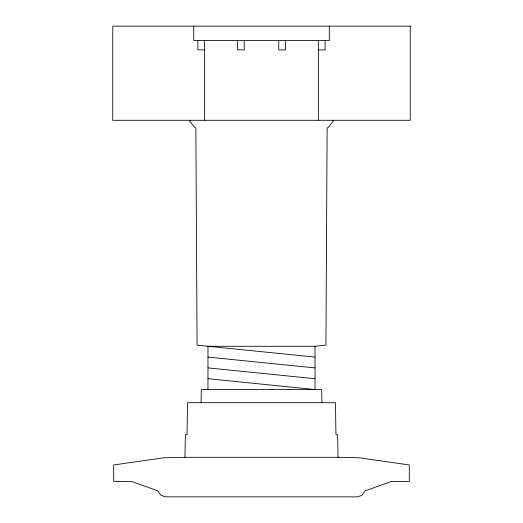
<?xml version="1.0" encoding="UTF-8"?>
<svg xmlns="http://www.w3.org/2000/svg" width="523" height="523" viewBox="0 0 523 523"><rect width="100%" height="100%" fill="white"/><g stroke="black" fill="none" stroke-linecap="round" stroke-linejoin="round"><path stroke-width="0.78" d="M184.959 457.311L185.351 434.718L187.051 434.718L187.515 402.71L335.485 402.71L335.949 434.718L337.649 434.718L338.041 457.311L359.268 457.782L409.293 464.96L409.3 481.408L391.485 481.435L365.061 490.901L362.047 495.327L357.516 496.85L165.484 496.85L160.953 495.327L157.939 490.901L131.515 481.435L113.7 481.408L113.707 464.96L163.732 457.782L184.959 457.311L338.041 457.311M201.074 402.71L201.303 389.53L321.697 389.53L321.926 402.71M333.092 120.29L332.974 121.682L327.823 127.821L327.137 127.821L325.934 345.115L315.023 346.278L207.977 346.278L197.066 345.115L195.864 127.821L195.177 127.821L190.026 121.682L189.908 120.29M204.637 49.875L197.864 49.875L197.864 40.461M318.363 49.875L325.136 49.875L325.136 40.461M315.023 357.091L207.977 346.278L207.977 389.53M207.977 357.091L315.023 367.904M207.977 367.904L315.023 378.717M207.977 378.717L315.023 389.53L315.023 346.278M329.281 26.15L329.281 40.461L193.719 40.461L193.719 26.15M318.363 40.461L318.363 120.29M285.532 40.461L285.532 49.875L278.752 49.875L278.752 40.461M244.248 40.461L244.248 49.875L237.468 49.875L237.468 40.461M204.637 40.461L204.637 120.29M410.241 26.15L112.759 26.15L112.759 120.29L410.241 120.29L410.241 26.15"/></g></svg>
